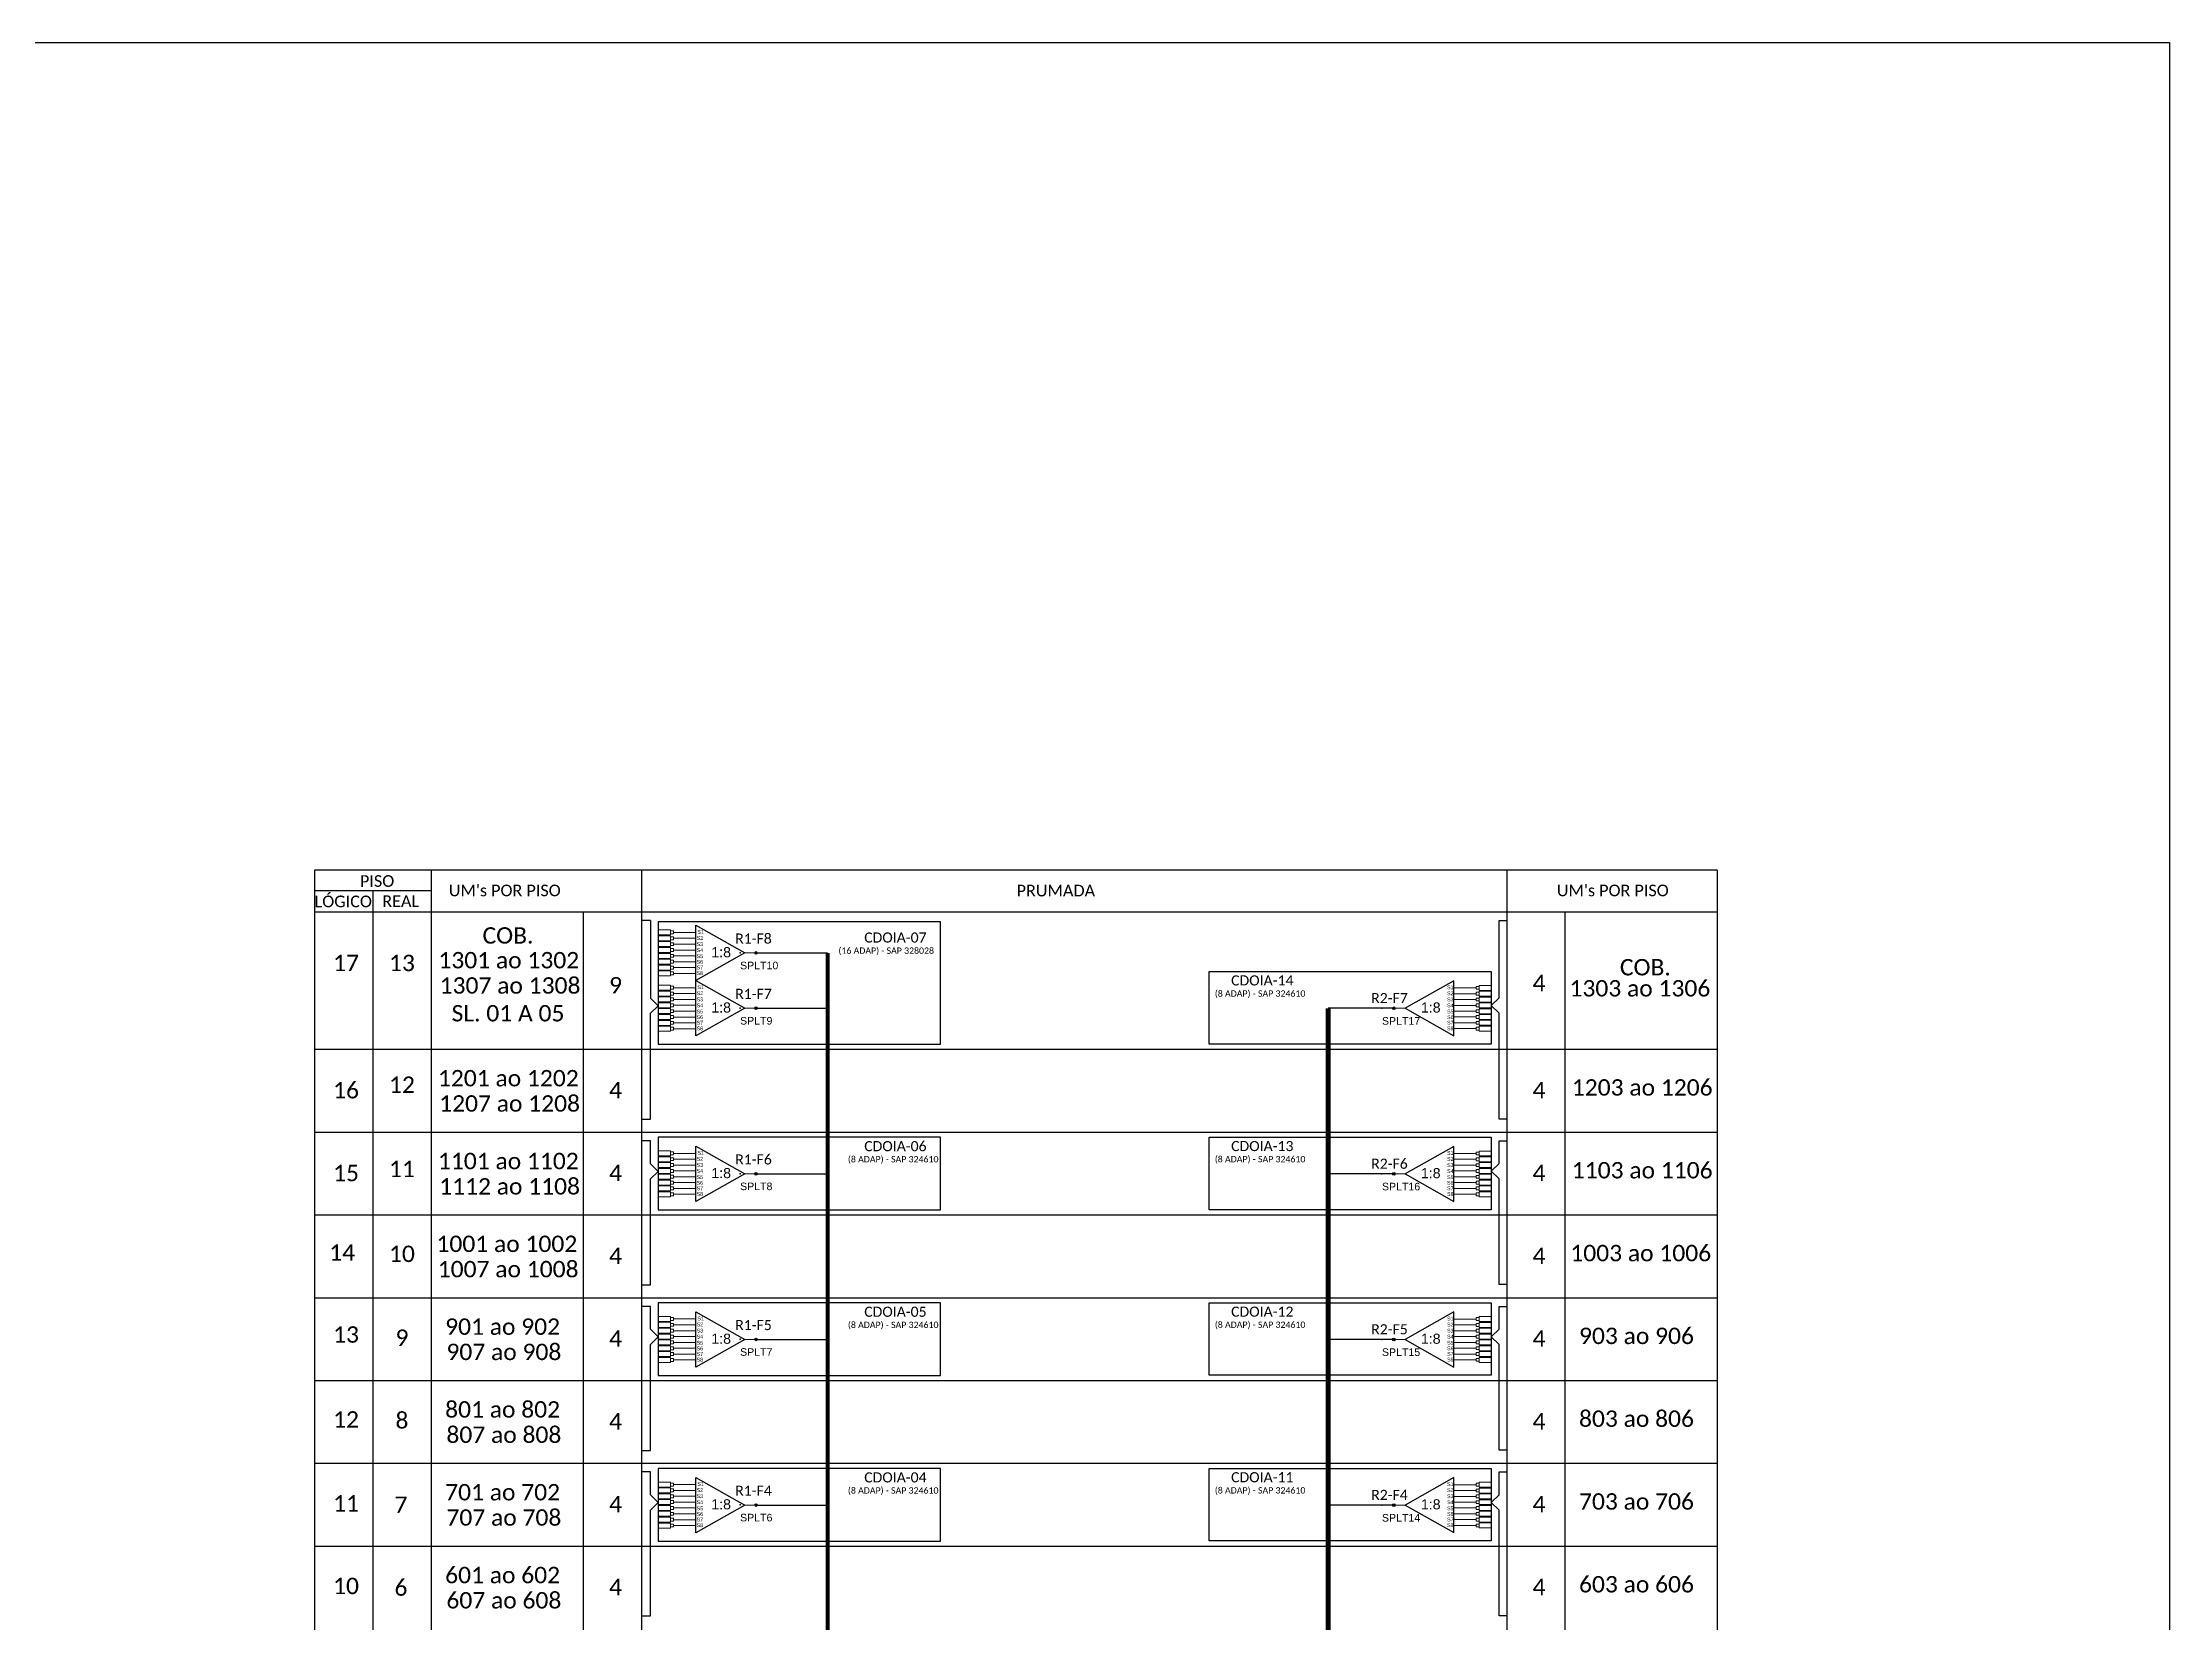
# Model space of a CAD drawing. Header units: millimetres. Extents: x 5083 to 6791, y 1460 to 2054.
# Drawn here: x 6370.4 to 6790.9, y 1742 to 2054.3 of the extents above; entities that cross this region are included whole.
import ezdxf
from ezdxf.enums import TextEntityAlignment as Align

# ---------------------------------------------------------------- set-up
doc = ezdxf.new("R2010")
doc.units = ezdxf.units.MM
doc.styles.add('ARIAL', font='arial.ttf')
doc.styles.add('WMF-Calibri0', font='calibri.ttf')

# ---------------------------------------------------------------- blocks, each defined once
blk = doc.blocks.new('SPLT_1-8_SC-APC_ESQ')
at = {"color": 3, "lineweight": 0}
for points in [[(2.41, -3.02), (0, -3.02)], [(2.41, -4), (0, -4)], [(2.41, -4.17), (0, -4.17)], [(2.41, -3.02), (2.41, -4)], [(2.41, -4.17), (2.41, -5.16)], [(2.99, -3.51), (7.37, -3.51)], [(2.41, -5.16), (0, -5.16)], [(2.41, -5.32), (0, -5.32)], [(2.41, -6.31), (0, -6.31)], [(2.41, -6.48), (0, -6.48)], [(2.41, -7.46), (0, -7.46)], [(2.41, -7.63), (0, -7.63)], [(2.41, -5.32), (2.41, -6.31)], [(2.41, -6.48), (2.41, -7.46)], [(2.41, -7.63), (2.41, -8.62)], [(7.37, -4.66), (2.99, -4.66)], [(7.37, -5.82), (2.99, -5.82)], [(7.37, -6.97), (2.99, -6.97)], [(7.37, -8.12), (2.99, -8.12)], [(2.41, -8.62), (0, -8.62)], [(2.41, -8.78), (0, -8.78)], [(2.41, -9.77), (0, -9.77)], [(2.41, -9.94), (0, -9.94)], [(2.41, -10.92), (0, -10.92)], [(2.41, -11.09), (0, -11.09)], [(2.41, -12.08), (0, -12.08)], [(2.41, -8.78), (2.41, -9.77)], [(2.41, -9.94), (2.41, -10.92)], [(2.41, -11.09), (2.41, -12.08)], [(7.37, -9.28), (2.99, -9.28)], [(7.37, -10.43), (2.99, -10.43)], [(7.37, -11.58), (2.99, -11.58)]]:
    blk.add_lwpolyline(points, dxfattribs=at)
for points in [[(2.99, -3.22), (2.41, -3.22), (2.41, -3.8), (2.99, -3.8)], [(2.99, -4.38), (2.41, -4.38), (2.41, -4.95), (2.99, -4.95)], [(2.99, -5.53), (2.41, -5.53), (2.41, -6.1), (2.99, -6.1)], [(2.99, -6.68), (2.41, -6.68), (2.41, -7.26), (2.99, -7.26)], [(2.99, -7.84), (2.41, -7.84), (2.41, -8.41), (2.99, -8.41)], [(2.99, -8.99), (2.41, -8.99), (2.41, -9.56), (2.99, -9.56)], [(2.99, -10.14), (2.41, -10.14), (2.41, -10.72), (2.99, -10.72)], [(2.99, -11.3), (2.41, -11.3), (2.41, -11.87), (2.99, -11.87)]]:
    blk.add_lwpolyline(points, close=True, dxfattribs=at)
at = {"color": 1}
blk.add_lwpolyline([(7.37, -2.1), (17.04, -7.55), (7.37, -13), (7.37, -2.1)], dxfattribs=at)
at = {"color": 1, "lineweight": 0}
blk.add_lwpolyline([(17.04, -7.55), (19.26, -7.55)], dxfattribs=at)
at = {"color": 1, "style": 'ARIAL'}
for s, height, p in [('S1', 0.75, (7.7, -3.78)), ('S5', 0.75, (7.55, -8.57)), ('S3', 0.75, (7.55, -6.18)), ('S4', 0.75, (7.55, -7.36)), ('S2', 0.75, (7.56, -4.97)), ('1:8', 2, (10.45, -8.4)), ('S6', 0.75, (7.55, -9.69)), ('S7', 0.75, (7.55, -10.78)), ('S8', 0.75, (7.55, -11.9))]:
    blk.add_text(s, height=height, dxfattribs=at).set_placement(p)
blk = doc.blocks.new('SPLITTER_')
blk.add_point((0, 0))
at = {"style": 'ARIAL', "flags": 4}
blk.add_attdef('SPLT', (0, -3.26), '', height=1.5, dxfattribs=at)
blk = doc.blocks.new('SPLT_1-8_SC-APC')
at = {"color": 1}
blk.add_lwpolyline([(-7.37, -2.1), (-17.04, -7.55), (-7.37, -13), (-7.37, -2.1)], dxfattribs=at)
at = {"color": 3, "lineweight": 0}
for points in [[(-2.99, -3.51), (-7.37, -3.51)], [(-2.41, -3.02), (-2.41, -4)], [(-2.41, -3.02), (0, -3.02)], [(-2.41, -4), (0, -4)], [(-2.41, -4.17), (-2.41, -5.16)], [(-2.41, -4.17), (0, -4.17)], [(-7.37, -4.66), (-2.99, -4.66)], [(-7.37, -5.82), (-2.99, -5.82)], [(-7.37, -6.97), (-2.99, -6.97)], [(-7.37, -8.12), (-2.99, -8.12)], [(-2.41, -5.16), (0, -5.16)], [(-2.41, -5.32), (-2.41, -6.31)], [(-2.41, -5.32), (0, -5.32)], [(-2.41, -6.31), (0, -6.31)], [(-2.41, -6.48), (-2.41, -7.46)], [(-2.41, -6.48), (0, -6.48)], [(-2.41, -7.46), (0, -7.46)], [(-2.41, -7.63), (-2.41, -8.62)], [(-2.41, -7.63), (0, -7.63)], [(-7.37, -9.28), (-2.99, -9.28)], [(-7.37, -10.43), (-2.99, -10.43)], [(-7.37, -11.58), (-2.99, -11.58)], [(-2.41, -8.62), (0, -8.62)], [(-2.41, -8.78), (-2.41, -9.77)], [(-2.41, -8.78), (0, -8.78)], [(-2.41, -9.77), (0, -9.77)], [(-2.41, -9.94), (-2.41, -10.92)], [(-2.41, -9.94), (0, -9.94)], [(-2.41, -10.92), (0, -10.92)], [(-2.41, -11.09), (-2.41, -12.08)], [(-2.41, -11.09), (0, -11.09)], [(-2.41, -12.08), (0, -12.08)]]:
    blk.add_lwpolyline(points, dxfattribs=at)
for points in [[(-2.99, -3.22), (-2.41, -3.22), (-2.41, -3.8), (-2.99, -3.8)], [(-2.99, -4.38), (-2.41, -4.38), (-2.41, -4.95), (-2.99, -4.95)], [(-2.99, -5.53), (-2.41, -5.53), (-2.41, -6.1), (-2.99, -6.1)], [(-2.99, -6.68), (-2.41, -6.68), (-2.41, -7.26), (-2.99, -7.26)], [(-2.99, -7.84), (-2.41, -7.84), (-2.41, -8.41), (-2.99, -8.41)], [(-2.99, -8.99), (-2.41, -8.99), (-2.41, -9.56), (-2.99, -9.56)], [(-2.99, -10.14), (-2.41, -10.14), (-2.41, -10.72), (-2.99, -10.72)], [(-2.99, -11.3), (-2.41, -11.3), (-2.41, -11.87), (-2.99, -11.87)]]:
    blk.add_lwpolyline(points, close=True, dxfattribs=at)
at = {"color": 1, "lineweight": 0}
blk.add_lwpolyline([(-17.04, -7.55), (-19.26, -7.55)], dxfattribs=at)
at = {"color": 1, "style": 'ARIAL'}
for s, height, p in [('S1', 0.75, (-8.74, -3.78)), ('S2', 0.75, (-8.74, -4.97)), ('1:8', 2, (-13.91, -8.4)), ('S3', 0.75, (-8.74, -6.18)), ('S4', 0.75, (-8.74, -7.36)), ('S5', 0.75, (-8.74, -8.57)), ('S6', 0.75, (-8.74, -9.69)), ('S7', 0.75, (-8.74, -10.78)), ('S8', 0.75, (-8.74, -11.9))]:
    blk.add_text(s, height=height, dxfattribs=at).set_placement(p)

msp = doc.modelspace()

# ---------------------------------------------------------------- hatches: boundary and pattern name
h = msp.add_hatch(color=3)
h.dxf.hatch_style = 1
edge = h.paths.add_edge_path()
edge.add_arc((6511.43, 1874.34), 0.256, 0, 360)
h = msp.add_hatch(color=3)
h.dxf.hatch_style = 1
edge = h.paths.add_edge_path()
edge.add_arc((6511.43, 1863.41), 0.256, 0, 360)
h = msp.add_hatch(color=3)
h.dxf.hatch_style = 1
edge = h.paths.add_edge_path()
edge.add_arc((6637.55, 1863.4), 0.256, 0, 360)
h = msp.add_hatch(color=3)
h.dxf.hatch_style = 1
edge = h.paths.add_edge_path()
edge.add_arc((6511.43, 1830.67), 0.256, 0, 360)
h = msp.add_hatch(color=3)
h.dxf.hatch_style = 1
edge = h.paths.add_edge_path()
edge.add_arc((6637.55, 1830.66), 0.256, 0, 360)
h = msp.add_hatch(color=3)
h.dxf.hatch_style = 1
edge = h.paths.add_edge_path()
edge.add_arc((6511.43, 1797.93), 0.256, 0, 360)
h = msp.add_hatch(color=3)
h.dxf.hatch_style = 1
edge = h.paths.add_edge_path()
edge.add_arc((6637.55, 1797.91), 0.256, 0, 360)
h = msp.add_hatch(color=3)
h.dxf.hatch_style = 1
edge = h.paths.add_edge_path()
edge.add_arc((6511.43, 1765.18), 0.256, 0, 360)
h = msp.add_hatch(color=3)
h.dxf.hatch_style = 1
edge = h.paths.add_edge_path()
edge.add_arc((6637.55, 1765.17), 0.256, 0, 360)

# ---------------------------------------------------------------- linework, layer by layer
at = {"color": 1}
for p, q in [((6547.88, 1880.51), (6492.11, 1880.51)), ((6492.11, 1880.51), (6492.11, 1856.3)), ((6547.88, 1856.3), (6547.88, 1880.51)), ((6492.11, 1856.3), (6547.88, 1856.3))]:
    msp.add_line(p, q, dxfattribs=at)
at = {"color": 7}
msp.add_lwpolyline([(5949.87, 2054.34), (6790.87, 2054.34), (6790.87, 1460.34), (5949.87, 1460.34)], close=True, dxfattribs=at)
at = {"color": 0}
for points in [[(6701.45, 1890.71), (6424.12, 1890.71)], [(6447.26, 1886.6), (6424.12, 1886.6)], [(6424.12, 1882.49), (6701.45, 1882.49)]]:
    msp.add_lwpolyline(points, dxfattribs=at)
for points in [[(6424.12, 1890.71), (6424.12, 1554.45)], [(6447.26, 1554.45), (6447.26, 1890.71)], [(6488.85, 1554.45), (6488.85, 1890.71)], [(6659.86, 1890.71), (6659.86, 1554.45)], [(6701.45, 1890.71), (6701.45, 1554.45)], [(6435.69, 1886.78), (6435.69, 1554.45)], [(6477.28, 1882.49), (6477.28, 1554.45)], [(6671.43, 1554.45), (6671.43, 1882.49)], [(6424.12, 1855.29), (6701.45, 1855.29)], [(6424.12, 1838.91), (6701.45, 1838.91)], [(6424.12, 1822.54), (6701.45, 1822.54)], [(6424.12, 1806.17), (6701.45, 1806.17)], [(6424.12, 1789.8), (6701.45, 1789.8)], [(6424.12, 1773.43), (6701.45, 1773.43)], [(6424.12, 1757.06), (6701.45, 1757.06)]]:
    msp.add_lwpolyline(points)
at = {"color": 3}
for points in [[(6490.54, 1880.77), (6488.85, 1880.77)], [(6490.54, 1880.77), (6490.54, 1865.42)], [(6658.35, 1880.77), (6659.86, 1880.77)], [(6658.35, 1865.44), (6658.35, 1880.77)], [(6488.88, 1841.48), (6490.54, 1841.48), (6490.54, 1862.4), (6492.11, 1863.91), (6490.54, 1865.42)], [(6659.86, 1841.5), (6658.35, 1841.5), (6658.35, 1862.42), (6656.78, 1863.93), (6658.35, 1865.44)], [(6490.54, 1857.82), (6490.54, 1862.35)], [(6490.54, 1837.2), (6488.85, 1837.2)], [(6490.54, 1832.67), (6490.54, 1837.2)], [(6658.35, 1837.2), (6659.86, 1837.2)], [(6658.35, 1832.7), (6658.35, 1837.2)], [(6488.88, 1808.73), (6490.54, 1808.73), (6490.54, 1829.66), (6492.11, 1831.16), (6490.54, 1832.67)], [(6659.86, 1808.76), (6658.35, 1808.76), (6658.35, 1829.68), (6656.78, 1831.19), (6658.35, 1832.7)], [(6490.54, 1804.46), (6488.85, 1804.46)], [(6490.54, 1799.93), (6490.54, 1804.46)], [(6658.35, 1804.46), (6659.86, 1804.46)], [(6658.35, 1799.95), (6658.35, 1804.46)], [(6488.88, 1775.99), (6490.54, 1775.99), (6490.54, 1796.91), (6492.11, 1798.42), (6490.54, 1799.93)], [(6659.86, 1776.01), (6658.35, 1776.01), (6658.35, 1796.94), (6656.78, 1798.44), (6658.35, 1799.95)], [(6490.54, 1771.72), (6488.85, 1771.72)], [(6490.54, 1767.18), (6490.54, 1771.72)], [(6658.35, 1771.72), (6659.86, 1771.72)], [(6658.35, 1767.21), (6658.35, 1771.72)], [(6488.88, 1743.25), (6490.54, 1743.25), (6490.54, 1764.17), (6492.11, 1765.68), (6490.54, 1767.18)], [(6659.86, 1743.27), (6658.35, 1743.27), (6658.35, 1764.19), (6656.78, 1765.7), (6658.35, 1767.21)]]:
    msp.add_lwpolyline(points, dxfattribs=at)
at = {"color": 5}
for points in [[(6511.43, 1874.34), (6525.58, 1874.34)], [(6511.43, 1863.41), (6525.58, 1863.41)], [(6511.43, 1830.67), (6525.58, 1830.67)], [(6511.43, 1797.93), (6525.58, 1797.93)], [(6511.43, 1765.18), (6525.58, 1765.18)]]:
    msp.add_lwpolyline(points, dxfattribs=at)
at = {"color": 5, "const_width": 0.8}
msp.add_lwpolyline([(6525.58, 1874.34), (6525.58, 1624.12)], dxfattribs=at)
at = {"color": 1}
for points in [[(6601.01, 1870.66), (6656.78, 1870.66), (6656.78, 1856.33), (6601.01, 1856.33)], [(6547.88, 1837.89), (6492.11, 1837.89), (6492.11, 1823.56), (6547.88, 1823.56)], [(6601.01, 1837.92), (6656.78, 1837.92), (6656.78, 1823.58), (6601.01, 1823.58)], [(6547.88, 1805.15), (6492.11, 1805.15), (6492.11, 1790.82), (6547.88, 1790.82)], [(6601.01, 1805.17), (6656.78, 1805.17), (6656.78, 1790.84), (6601.01, 1790.84)], [(6547.88, 1772.4), (6492.11, 1772.4), (6492.11, 1758.07), (6547.88, 1758.07)], [(6601.01, 1772.43), (6656.78, 1772.43), (6656.78, 1758.1), (6601.01, 1758.1)]]:
    msp.add_lwpolyline(points, close=True, dxfattribs=at)
at = {"color": 6, "const_width": 1}
msp.add_lwpolyline([(6624.54, 1863.4), (6624.54, 1624.12)], dxfattribs=at)
at = {"color": 6}
for points in [[(6637.55, 1863.4), (6624.54, 1863.4)], [(6637.55, 1830.66), (6624.54, 1830.66)], [(6637.55, 1797.91), (6624.54, 1797.91)], [(6637.55, 1765.17), (6624.54, 1765.17)]]:
    msp.add_lwpolyline(points, dxfattribs=at)
at = {"color": 3}
for centre in [(6511.43, 1874.34), (6511.43, 1863.41), (6637.55, 1863.4), (6511.43, 1830.67), (6637.55, 1830.66), (6511.43, 1797.93), (6637.55, 1797.91), (6511.43, 1765.18), (6637.55, 1765.17)]:
    msp.add_circle(centre, 0.256, dxfattribs=at)

# ---------------------------------------------------------------- block references
at = {"xscale": 1.00304931629671, "yscale": 1.00304931629671, "zscale": 1.003049316296697}
for p in [(6492.11, 1881.91), (6492.11, 1870.98), (6492.11, 1838.24), (6492.11, 1805.49), (6492.11, 1772.75)]:
    msp.add_blockref('SPLT_1-8_SC-APC_ESQ', p, dxfattribs=at)
ref = msp.add_blockref('SPLITTER_', (6508.28, 1874.37), dxfattribs=dict(xscale=0.9981570867266782, yscale=0.9981570867266782, zscale=0.998157086726621))
ref.add_attrib('SPLT', 'SPLT10', (6508.28, 1871.11), dxfattribs={"height": 1.497, "style": 'ARIAL'})
at = {"color": 3, "xscale": 0.9984250288925977, "yscale": 0.9984250288925977, "zscale": 0.9984250288925512}
for p in [(6656.78, 1870.94), (6656.78, 1838.19), (6656.78, 1805.45), (6656.78, 1772.71)]:
    msp.add_blockref('SPLT_1-8_SC-APC', p, dxfattribs=at)
ref = msp.add_blockref('SPLITTER_', (6508.28, 1863.44), dxfattribs=dict(xscale=0.9981570867266782, yscale=0.9981570867266782, zscale=0.998157086726621))
ref.add_attrib('SPLT', 'SPLT9', (6508.28, 1860.18), dxfattribs={"height": 1.497, "style": 'ARIAL'})
ref = msp.add_blockref('SPLITTER_', (6635.18, 1863.4), dxfattribs=dict(xscale=0.9984250288925977, yscale=0.9984250288925977, zscale=0.9984250288925512))
ref.add_attrib('SPLT', 'SPLT17', (6635.18, 1860.15), dxfattribs={"height": 1.498, "style": 'ARIAL'})
ref = msp.add_blockref('SPLITTER_', (6508.28, 1830.69), dxfattribs=dict(xscale=0.9981570867266782, yscale=0.9981570867266782, zscale=0.998157086726621))
ref.add_attrib('SPLT', 'SPLT8', (6508.28, 1827.44), dxfattribs={"height": 1.497, "style": 'ARIAL'})
ref = msp.add_blockref('SPLITTER_', (6635.18, 1830.66), dxfattribs=dict(xscale=0.9984250288925977, yscale=0.9984250288925977, zscale=0.9984250288925512))
ref.add_attrib('SPLT', 'SPLT16', (6635.18, 1827.4), dxfattribs={"height": 1.498, "style": 'ARIAL'})
ref = msp.add_blockref('SPLITTER_', (6508.28, 1797.95), dxfattribs=dict(xscale=0.9981570867266782, yscale=0.9981570867266782, zscale=0.998157086726621))
ref.add_attrib('SPLT', 'SPLT7', (6508.28, 1794.69), dxfattribs={"height": 1.497, "style": 'ARIAL'})
ref = msp.add_blockref('SPLITTER_', (6635.18, 1797.91), dxfattribs=dict(xscale=0.9984250288925977, yscale=0.9984250288925977, zscale=0.9984250288925512))
ref.add_attrib('SPLT', 'SPLT15', (6635.18, 1794.66), dxfattribs={"height": 1.498, "style": 'ARIAL'})
ref = msp.add_blockref('SPLITTER_', (6508.28, 1765.2), dxfattribs=dict(xscale=0.9981570867266782, yscale=0.9981570867266782, zscale=0.998157086726621))
ref.add_attrib('SPLT', 'SPLT6', (6508.28, 1761.95), dxfattribs={"height": 1.497, "style": 'ARIAL'})
ref = msp.add_blockref('SPLITTER_', (6635.18, 1765.17), dxfattribs=dict(xscale=0.9984250288925977, yscale=0.9984250288925977, zscale=0.9984250288925512))
ref.add_attrib('SPLT', 'SPLT14', (6635.18, 1761.91), dxfattribs={"height": 1.498, "style": 'ARIAL'})

# ---------------------------------------------------------------- texts
at = {"color": 0, "style": 'WMF-Calibri0'}
for s, p in [('     PISO', (6429.08, 1887.41)), ('  LÓGICO', (6422.54, 1883.38)), ('    REAL', (6434.3, 1883.43)), ("UM's POR PISO", (6450.69, 1885.55)), ('PRUMADA', (6562.95, 1885.52)), ("UM's POR PISO", (6669.75, 1885.55))]:
    msp.add_text(s, height=2.3, dxfattribs=at).set_placement(p)
at = {"color": 7, "style": 'WMF-Calibri0'}
for s, p in [('COB.', (6457.37, 1876.18)), ('1301 ao 1302', (6448.63, 1871.29)), ('COB.', (6682.23, 1869.9)), ('1307 ao 1308', (6448.88, 1866.29)), ('1303 ao 1306', (6672.25, 1865.73)), ('SL. 01 A 05', (6451.25, 1860.8)), ('1201 ao 1202', (6448.54, 1847.96)), ('1207 ao 1208', (6448.79, 1842.96)), ('1203 ao 1206', (6672.71, 1846.13)), ('1101 ao 1102', (6448.54, 1831.58)), ('1112 ao 1108', (6448.79, 1826.58)), ('1103 ao 1106', (6672.71, 1829.76)), ('1001 ao 1002', (6448.25, 1815.21)), ('1003 ao 1006', (6672.42, 1813.38)), ('1007 ao 1008', (6448.5, 1810.21)), ('901 ao 902', (6449.97, 1798.84)), ('903 ao 906', (6674.14, 1797.01)), ('907 ao 908', (6450.22, 1793.84)), ('801 ao 802', (6449.97, 1782.47)), ('803 ao 806', (6674.14, 1780.64)), ('807 ao 808', (6450.22, 1777.47)), ('701 ao 702', (6449.97, 1766.1)), ('703 ao 706', (6674.14, 1764.27)), ('707 ao 708', (6450.22, 1761.1)), ('601 ao 602', (6449.97, 1749.72)), ('603 ao 606', (6674.14, 1747.9)), ('607 ao 608', (6450.22, 1744.73))]:
    msp.add_text(s, height=3.24, dxfattribs=at).set_placement(p)
at = {"color": 5, "style": 'WMF-Calibri0'}
for s, p in [('R1-F8', (6507.32, 1876.19)), ('R1-F7', (6507.32, 1865.26)), ('R1-F6', (6507.32, 1832.52)), ('R1-F5', (6507.32, 1799.77)), ('R1-F4', (6507.32, 1767.03))]:
    msp.add_text(s, height=1.996, dxfattribs=at).set_placement(p)
at = {"color": 1, "style": 'WMF-Calibri0'}
for s, p in [('(16 ADAP) - SAP 328028', (6537.17, 1874.17)), ('(8 ADAP) - SAP 324610', (6611.09, 1865.69)), ('(8 ADAP) - SAP 324610', (6538.55, 1832.93)), ('(8 ADAP) - SAP 324610', (6611.09, 1832.95)), ('(8 ADAP) - SAP 324610', (6538.55, 1800.18)), ('(8 ADAP) - SAP 324610', (6611.09, 1800.21)), ('(8 ADAP) - SAP 324610', (6538.55, 1767.44)), ('(8 ADAP) - SAP 324610', (6611.09, 1767.46))]:
    msp.add_text(s, height=1.2477, dxfattribs=at).set_placement(p, align=Align.CENTER)
for s, p in [('CDOIA-07', (6532.83, 1876.39)), ('CDOIA-14', (6605.36, 1867.91)), ('CDOIA-06', (6532.83, 1835.14)), ('CDOIA-13', (6605.36, 1835.16)), ('CDOIA-05', (6532.83, 1802.4)), ('CDOIA-12', (6605.36, 1802.42)), ('CDOIA-04', (6532.83, 1769.65)), ('CDOIA-11', (6605.36, 1769.68))]:
    msp.add_text(s, height=1.996, dxfattribs=at).set_placement(p)
at = {"color": 7, "style": 'WMF-Calibri0'}
for s, p in [('17', (6430.37, 1872.36)), ('13', (6441.43, 1872.36)), ('16', (6430.37, 1847.2)), ('12', (6441.43, 1848.29)), ('15', (6430.37, 1830.83)), ('11', (6441.43, 1831.64)), ('14', (6429.61, 1815.11)), ('10', (6441.43, 1814.85)), ('13', (6430.37, 1798.9)), ('9', (6441.43, 1798.26)), ('12', (6430.37, 1782.11)), ('8', (6441.43, 1781.93)), ('11', (6430.37, 1765.52)), ('10', (6430.37, 1749.19))]:
    msp.add_text(s, height=3.24, dxfattribs=at).set_placement(p, align=Align.MIDDLE_CENTER)
at = {"color": 6, "style": 'WMF-Calibri0'}
for s, p in [('R2-F7', (6633.05, 1864.42)), ('R2-F6', (6633.05, 1831.67)), ('R2-F5', (6633.05, 1798.93)), ('R2-F4', (6633.05, 1766.19))]:
    msp.add_text(s, height=1.997, dxfattribs=at).set_placement(p)
at = {"color": 7, "style": 'WMF-Calibri0', "flags": 4}
for tag, p in [('9', (6483.66, 1867.95)), ('4', (6666.24, 1868.39)), ('4', (6483.66, 1847.21)), ('4', (6666.24, 1847.21)), ('4', (6483.66, 1830.84)), ('4', (6666.24, 1830.84)), ('4', (6483.66, 1814.47)), ('4', (6666.24, 1814.47)), ('4', (6483.66, 1798.1)), ('4', (6666.24, 1798.1)), ('4', (6483.66, 1781.73)), ('4', (6666.24, 1781.73)), ('7', (6441.23, 1765.24)), ('4', (6483.66, 1765.36)), ('4', (6666.24, 1765.36)), ('6', (6441.23, 1748.87)), ('4', (6483.66, 1748.98)), ('4', (6666.24, 1748.98))]:
    msp.add_attdef(tag, text='XX', height=3.24, dxfattribs=at).set_placement(p, align=Align.MIDDLE_CENTER)

doc.saveas('drawing.dxf')
